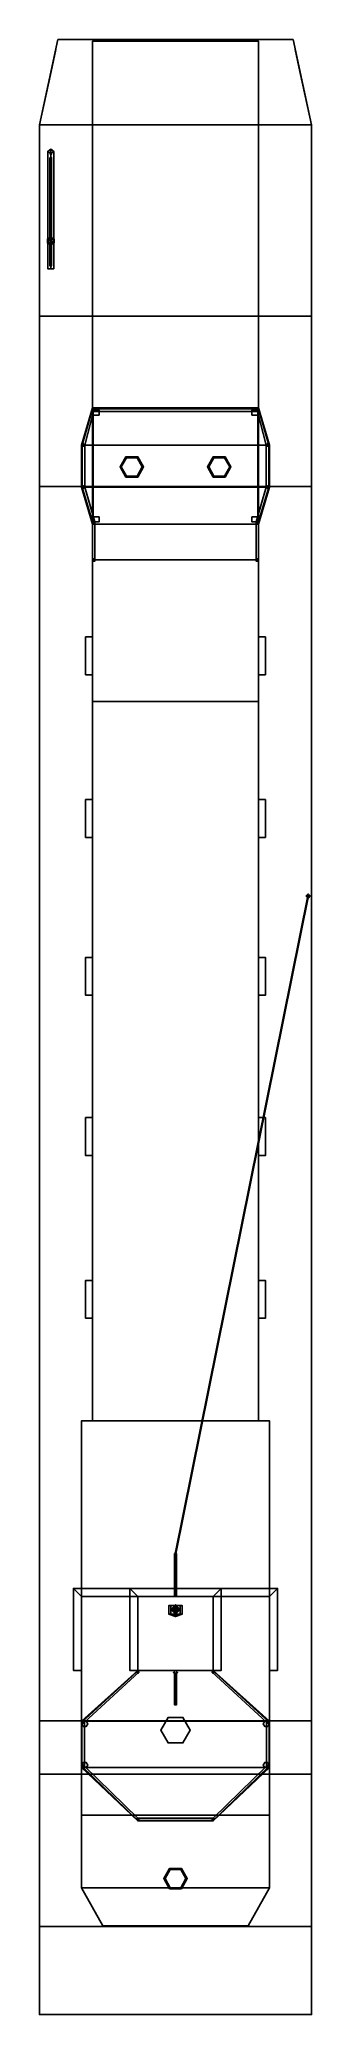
# Model space of a CAD drawing. Extents: x -3.2 to 3.2, y -23.5 to 23.5.
import ezdxf

# ---------------------------------------------------------------- set-up
doc = ezdxf.new("R2010")
doc.units = 0
doc.layers.get('0').update_dxf_attribs({"linetype": 'CONTINUOUS'})

msp = doc.modelspace()

# ---------------------------------------------------------------- linework, layer by layer
for points in [[(-3.24, 21.45, 1.46), (3.24, 21.45, 1.46), (2.8, 23.48, 1.46), (-2.8, 23.48, 1.46)], [(2.8, 23.48, 0.85), (3.24, 21.45, 0.2), (-3.24, 21.45, 0.2), (-2.8, 23.48, 0.85)], [(-2.8, 23.48, 0.85), (-3.24, 21.45, 0.2), (-3.24, 21.45, 1.46), (-2.8, 23.48, 1.46)], [(-2.8, 23.48, 1.46), (2.8, 23.48, 1.46), (2.8, 23.48, 0.85), (-2.8, 23.48, 0.85)], [(2.8, 23.48, 1.46), (3.24, 21.45, 1.46), (3.24, 21.45, 0.2), (2.8, 23.48, 0.85)], [(-2.85, 23.24, 1.46), (-3.24, 21.45, 1.46), (-3.24, 21.45, 2.38), (-2.96, 22.72, 2.38)], [(-1.98, 23.44, 1.46), (-1.98, 7.74, 1.46), (-1.98, 7.74, 2.94), (-1.98, 23.44, 1.52)], [(-1.98, 23.44, 1.52), (-1.98, 7.74, 2.94), (1.98, 7.74, 2.94), (1.98, 23.44, 1.52)], [(1.98, 23.44, 1.52), (1.98, 23.44, 1.46), (-1.98, 23.44, 1.46), (-1.98, 23.44, 1.52)], [(1.98, 7.74, 2.94), (1.98, 7.74, 1.46), (1.98, 23.44, 1.46), (1.98, 23.44, 1.52)], [(2.85, 23.24, 1.46), (3.24, 21.45, 1.46), (3.24, 21.45, 2.38), (2.96, 22.72, 2.38)], [(-3.24, 21.45, 0.2), (-3.24, 16.9, -0.99), (-3.24, 16.9, 1.46), (-3.24, 21.45, 1.46)], [(3.24, 21.45, 0.2), (3.24, 16.9, -0.99), (-3.24, 16.9, -0.99), (-3.24, 21.45, 0.2)], [(-3.24, -23.47, 1.46), (3.24, -23.47, 1.46), (3.24, 21.45, 1.46), (-3.24, 21.45, 1.46)], [(-3.24, 21.45, 1.46), (-3.24, -23.47, 1.46), (-3.24, -23.47, 2.38), (-3.24, 21.45, 2.38)], [(3.24, 21.45, 1.46), (3.24, 16.9, 1.46), (3.24, 16.9, -0.99), (3.24, 21.45, 0.2)], [(3.24, 21.45, 1.46), (3.24, -23.47, 1.46), (3.24, -23.47, 2.38), (3.24, 21.45, 2.38)], [(-2.97, 18.78, 1.781), (-3.04, 18.7, 1.8), (-3.04, 20.821, 3.921), (-2.97, 20.871, 3.872)], [(-3.04, 20.821, 3.921), (-2.97, 20.772, 3.971), (-2.9, 20.821, 3.921), (-2.97, 20.871, 3.872)], [(-3.04, 18.7, 1.8), (-2.97, 18.78, 1.979), (-2.97, 20.772, 3.971), (-3.04, 20.821, 3.921)], [(-2.97, 20.78, 2.64), (-2.99, 20.76, 2.64), (-2.99, 20.76, 3.81), (-2.97, 20.78, 3.81)], [(-2.97, 20.78, 2.64), (-2.95, 20.76, 2.64), (-2.97, 20.74, 2.64), (-2.99, 20.76, 2.64)], [(-2.99, 20.76, 2.64), (-2.97, 20.74, 2.64), (-2.97, 20.74, 3.81), (-2.99, 20.76, 3.81)], [(-2.97, 20.67, 3.84), (-2.99, 20.67, 3.82), (-2.99, 18.7, 3.25), (-2.97, 18.7, 3.27)], [(-2.99, 20.67, 3.82), (-2.97, 20.67, 3.8), (-2.97, 18.7, 3.23), (-2.99, 18.7, 3.25)], [(-2.9, 18.7, 1.8), (-2.97, 18.78, 1.781), (-2.97, 20.871, 3.872), (-2.9, 20.821, 3.921)], [(-2.97, 18.78, 1.979), (-2.9, 18.7, 1.8), (-2.9, 20.821, 3.921), (-2.97, 20.772, 3.971)], [(-2.95, 20.76, 2.64), (-2.97, 20.78, 2.64), (-2.97, 20.78, 3.81), (-2.95, 20.76, 3.81)], [(-2.97, 20.74, 2.64), (-2.95, 20.76, 2.64), (-2.95, 20.76, 3.81), (-2.97, 20.74, 3.81)], [(-2.95, 20.67, 3.82), (-2.97, 20.67, 3.84), (-2.97, 18.7, 3.27), (-2.95, 18.7, 3.25)], [(-2.97, 20.67, 3.8), (-2.95, 20.67, 3.82), (-2.95, 18.7, 3.25), (-2.97, 18.7, 3.23)], [(-2.97, 18.78, 1.46), (-3.048, 18.735, 1.46), (-3.048, 18.735, 3.27), (-2.97, 18.78, 3.27)], [(-3.048, 18.735, 3.27), (-2.892, 18.645, 3.27), (-2.892, 18.735, 3.27), (-2.97, 18.78, 3.27)], [(-2.892, 18.735, 1.46), (-2.97, 18.78, 1.46), (-2.97, 18.78, 3.27), (-2.892, 18.735, 3.27)], [(-3.048, 18.735, 1.46), (-3.048, 18.645, 1.46), (-3.048, 18.645, 3.27), (-3.048, 18.735, 3.27)], [(-3.048, 18.645, 3.27), (-2.97, 18.6, 3.27), (-2.892, 18.645, 3.27), (-3.048, 18.735, 3.27)], [(-3.048, 18.645, 1.46), (-2.97, 18.6, 1.46), (-2.97, 18.6, 3.27), (-3.048, 18.645, 3.27)], [(-3.04, 18.03, 1.8), (-2.97, 18.03, 1.87), (-2.97, 18.6, 1.87), (-3.04, 18.7, 1.8)], [(-2.97, 18.03, 1.73), (-3.04, 18.03, 1.8), (-3.04, 18.7, 1.8), (-2.97, 18.6, 1.73)], [(-2.97, 18.132, 1.87), (-2.99, 18.1, 1.84), (-2.99, 18.65, 3.18), (-2.97, 18.67, 3.18)], [(-2.99, 18.1, 1.84), (-2.97, 18.092, 1.87), (-2.97, 18.63, 3.18), (-2.99, 18.65, 3.18)], [(-2.97, 18.03, 1.87), (-2.9, 18.03, 1.8), (-2.9, 18.7, 1.8), (-2.97, 18.6, 1.87)], [(-2.9, 18.03, 1.8), (-2.97, 18.03, 1.73), (-2.97, 18.6, 1.73), (-2.9, 18.7, 1.8)], [(-2.95, 18.1, 1.84), (-2.97, 18.132, 1.87), (-2.97, 18.67, 3.18), (-2.95, 18.65, 3.18)], [(-2.97, 18.092, 1.87), (-2.95, 18.1, 1.84), (-2.95, 18.65, 3.18), (-2.97, 18.63, 3.18)], [(-2.97, 18.6, 1.46), (-2.892, 18.645, 1.46), (-2.892, 18.645, 3.27), (-2.97, 18.6, 3.27)], [(-2.892, 18.645, 1.46), (-2.892, 18.735, 1.46), (-2.892, 18.735, 3.27), (-2.892, 18.645, 3.27)], [(-2.97, 18.03, 1.73), (-2.9, 18.03, 1.8), (-2.97, 18.03, 1.87), (-3.04, 18.03, 1.8)], [(3.24, 16.9, -0.99), (3.24, 12.85, -1.31), (-3.24, 12.85, -1.31), (-3.24, 16.9, -0.99)], [(-3.24, 16.9, -0.99), (-3.24, 12.85, -1.31), (-3.24, 12.85, 1.46), (-3.24, 16.9, 1.46)], [(3.24, 16.9, 1.46), (3.24, 12.85, 1.46), (3.24, 12.85, -1.31), (3.24, 16.9, -0.99)], [(2.24, 13.84, 3.46), (1.98, 14.72, 3.46), (-1.98, 14.72, 3.46), (-2.24, 13.84, 3.46)], [(1.98, 14.72, 3.46), (2.24, 13.84, 3.46), (-2.24, 13.84, 3.46), (-1.98, 14.72, 3.46)], [(-2.16, 13.84, 4.46), (-1.95, 14.64, 4.46), (-1.98, 14.7, 4.46), (-2.22, 13.84, 4.46)], [(-1.95, 14.64, 4.46), (-2.16, 13.84, 4.46), (-2.22, 13.84, 4.46), (-1.98, 14.7, 4.46)], [(-1.95, 14.7, 3.46), (-1.98, 14.67, 3.46), (-1.98, 14.67, 4.46), (-1.95, 14.7, 4.46)], [(-1.95, 14.64, 4.46), (1.95, 14.64, 4.46), (1.98, 14.7, 4.46), (-1.98, 14.7, 4.46)], [(1.95, 14.64, 4.46), (-1.95, 14.64, 4.46), (-1.98, 14.7, 4.46), (1.98, 14.7, 4.46)], [(-1.98, 14.67, 3.46), (-1.95, 14.64, 3.46), (-1.95, 14.64, 4.46), (-1.98, 14.67, 4.46)], [(-1.96, 14.67, 2.31), (-1.96, 14.55, 2.32), (-1.96, 14.55, 3.46), (-1.96, 14.67, 3.46)], [(-1.82, 14.67, 3.46), (-1.82, 14.67, 2.31), (-1.96, 14.67, 2.31), (-1.96, 14.67, 3.46)], [(-1.92, 14.67, 3.46), (-1.95, 14.7, 3.46), (-1.95, 14.7, 4.46), (-1.92, 14.67, 4.46)], [(-1.95, 14.64, 3.46), (-1.92, 14.67, 3.46), (-1.92, 14.67, 4.46), (-1.95, 14.64, 4.46)], [(-1.82, 14.55, 3.46), (-1.82, 14.55, 2.32), (-1.82, 14.67, 2.31), (-1.82, 14.67, 3.46)], [(1.82, 14.67, 2.31), (1.82, 14.55, 2.32), (1.82, 14.55, 3.46), (1.82, 14.67, 3.46)], [(1.96, 14.67, 3.46), (1.96, 14.67, 2.31), (1.82, 14.67, 2.31), (1.82, 14.67, 3.46)], [(1.95, 14.7, 3.46), (1.92, 14.67, 3.46), (1.92, 14.67, 4.46), (1.95, 14.7, 4.46)], [(1.92, 14.67, 3.46), (1.95, 14.64, 3.46), (1.95, 14.64, 4.46), (1.92, 14.67, 4.46)], [(1.98, 14.67, 3.46), (1.95, 14.7, 3.46), (1.95, 14.7, 4.46), (1.98, 14.67, 4.46)], [(2.16, 13.84, 4.46), (1.95, 14.64, 4.46), (1.98, 14.7, 4.46), (2.22, 13.84, 4.46)], [(1.95, 14.64, 4.46), (2.16, 13.84, 4.46), (2.22, 13.84, 4.46), (1.98, 14.7, 4.46)], [(1.95, 14.64, 3.46), (1.98, 14.67, 3.46), (1.98, 14.67, 4.46), (1.95, 14.64, 4.46)], [(1.96, 14.55, 3.46), (1.96, 14.55, 2.32), (1.96, 14.67, 2.31), (1.96, 14.67, 3.46)], [(-1.96, 14.55, 3.46), (-1.96, 14.55, 2.32), (-1.82, 14.55, 2.32), (-1.82, 14.55, 3.46)], [(-1.96, 12.13, 2.6), (-1.96, 14.55, 3.46), (-1.96, 14.55, 3.4), (-1.96, 12.13, 2.54)], [(-1.96, 14.55, 3.46), (-1.96, 12.13, 2.6), (-1.96, 12.13, 2.54), (-1.96, 14.55, 3.4)], [(-1.96, 14.55, 2.38), (-1.96, 12.13, 3.46), (-1.96, 12.13, 3.4), (-1.96, 14.55, 2.32)], [(-1.96, 12.13, 3.46), (-1.96, 14.55, 2.38), (-1.96, 14.55, 2.32), (-1.96, 12.13, 3.4)], [(1.82, 14.55, 3.46), (1.82, 14.55, 2.32), (1.96, 14.55, 2.32), (1.96, 14.55, 3.46)], [(1.96, 14.55, 2.38), (1.96, 12.13, 3.46), (1.96, 12.13, 3.4), (1.96, 14.55, 2.32)], [(1.96, 12.13, 3.46), (1.96, 14.55, 2.38), (1.96, 14.55, 2.32), (1.96, 12.13, 3.4)], [(1.96, 14.55, 3.46), (1.96, 12.13, 2.6), (1.96, 12.13, 2.54), (1.96, 14.55, 3.4)], [(1.96, 12.13, 2.6), (1.96, 14.55, 3.46), (1.96, 14.55, 3.4), (1.96, 12.13, 2.54)], [(2.24, 13.84, 3.46), (2.24, 12.84, 3.46), (-2.24, 12.84, 3.46), (-2.24, 13.84, 3.46)], [(2.24, 12.84, 3.46), (2.24, 13.84, 3.46), (-2.24, 13.84, 3.46), (-2.24, 12.84, 3.46)], [(-2.19, 13.87, 3.46), (-2.22, 13.84, 3.46), (-2.22, 13.84, 4.46), (-2.19, 13.87, 4.46)], [(-2.22, 13.84, 3.46), (-2.19, 13.81, 3.46), (-2.19, 13.81, 4.46), (-2.22, 13.84, 4.46)], [(-2.16, 12.84, 4.46), (-2.16, 13.84, 4.46), (-2.22, 13.84, 4.46), (-2.22, 12.84, 4.46)], [(-2.16, 13.84, 4.46), (-2.16, 12.84, 4.46), (-2.22, 12.84, 4.46), (-2.22, 13.84, 4.46)], [(-2.16, 13.84, 3.46), (-2.19, 13.87, 3.46), (-2.19, 13.87, 4.46), (-2.16, 13.84, 4.46)], [(-2.19, 13.81, 3.46), (-2.16, 13.84, 3.46), (-2.16, 13.84, 4.46), (-2.19, 13.81, 4.46)], [(2.19, 13.87, 3.46), (2.16, 13.84, 3.46), (2.16, 13.84, 4.46), (2.19, 13.87, 4.46)], [(2.16, 13.84, 3.46), (2.19, 13.81, 3.46), (2.19, 13.81, 4.46), (2.16, 13.84, 4.46)], [(2.16, 12.84, 4.46), (2.16, 13.84, 4.46), (2.22, 13.84, 4.46), (2.22, 12.84, 4.46)], [(2.16, 13.84, 4.46), (2.16, 12.84, 4.46), (2.22, 12.84, 4.46), (2.22, 13.84, 4.46)], [(2.22, 13.84, 3.46), (2.19, 13.87, 3.46), (2.19, 13.87, 4.46), (2.22, 13.84, 4.46)], [(2.19, 13.81, 3.46), (2.22, 13.84, 3.46), (2.22, 13.84, 4.46), (2.19, 13.81, 4.46)], [(-1.18, 13.562, 3.46), (-1.32, 13.32, 3.46), (-1.32, 13.32, 3.51), (-1.18, 13.562, 3.51)], [(-1.29, 13.32, 3.54), (-1.165, 13.537, 3.54), (-1.18, 13.562, 3.51), (-1.32, 13.32, 3.51)], [(-1.32, 13.32, 3.46), (-1.18, 13.078, 3.46), (-1.18, 13.078, 3.51), (-1.32, 13.32, 3.51)], [(-1.165, 13.103, 3.54), (-1.29, 13.32, 3.54), (-1.32, 13.32, 3.51), (-1.18, 13.078, 3.51)], [(-1.165, 13.537, 3.54), (-1.29, 13.32, 3.54), (-1.29, 13.32, 4.15), (-1.165, 13.537, 4.15)], [(-1.29, 13.32, 3.54), (-1.165, 13.103, 3.54), (-1.165, 13.103, 4.15), (-1.29, 13.32, 4.15)], [(-0.9, 13.562, 3.46), (-1.18, 13.562, 3.46), (-1.18, 13.562, 3.51), (-0.9, 13.562, 3.51)], [(-1.165, 13.537, 3.54), (-0.915, 13.537, 3.54), (-0.9, 13.562, 3.51), (-1.18, 13.562, 3.51)], [(-0.915, 13.537, 3.54), (-1.165, 13.537, 3.54), (-1.165, 13.537, 4.15), (-0.915, 13.537, 4.15)], [(-0.915, 13.537, 3.54), (-0.79, 13.32, 3.54), (-0.76, 13.32, 3.51), (-0.9, 13.562, 3.51)], [(-0.79, 13.32, 3.54), (-0.915, 13.537, 3.54), (-0.915, 13.537, 4.15), (-0.79, 13.32, 4.15)], [(-0.915, 13.103, 3.54), (-0.79, 13.32, 3.54), (-0.79, 13.32, 4.15), (-0.915, 13.103, 4.15)], [(-0.79, 13.32, 3.54), (-0.915, 13.103, 3.54), (-0.9, 13.078, 3.51), (-0.76, 13.32, 3.51)], [(-0.76, 13.32, 3.46), (-0.9, 13.562, 3.46), (-0.9, 13.562, 3.51), (-0.76, 13.32, 3.51)], [(-0.9, 13.078, 3.46), (-0.76, 13.32, 3.46), (-0.76, 13.32, 3.51), (-0.9, 13.078, 3.51)], [(0.9, 13.562, 3.46), (0.76, 13.32, 3.46), (0.76, 13.32, 3.51), (0.9, 13.562, 3.51)], [(0.79, 13.32, 3.54), (0.915, 13.537, 3.54), (0.9, 13.562, 3.51), (0.76, 13.32, 3.51)], [(0.76, 13.32, 3.46), (0.9, 13.078, 3.46), (0.9, 13.078, 3.51), (0.76, 13.32, 3.51)], [(0.915, 13.103, 3.54), (0.79, 13.32, 3.54), (0.76, 13.32, 3.51), (0.9, 13.078, 3.51)], [(0.915, 13.537, 3.54), (0.79, 13.32, 3.54), (0.79, 13.32, 4.15), (0.915, 13.537, 4.15)], [(0.79, 13.32, 3.54), (0.915, 13.103, 3.54), (0.915, 13.103, 4.15), (0.79, 13.32, 4.15)], [(1.18, 13.562, 3.46), (0.9, 13.562, 3.46), (0.9, 13.562, 3.51), (1.18, 13.562, 3.51)], [(0.915, 13.537, 3.54), (1.165, 13.537, 3.54), (1.18, 13.562, 3.51), (0.9, 13.562, 3.51)], [(1.165, 13.537, 3.54), (0.915, 13.537, 3.54), (0.915, 13.537, 4.15), (1.165, 13.537, 4.15)], [(1.165, 13.537, 3.54), (1.29, 13.32, 3.54), (1.32, 13.32, 3.51), (1.18, 13.562, 3.51)], [(1.29, 13.32, 3.54), (1.165, 13.537, 3.54), (1.165, 13.537, 4.15), (1.29, 13.32, 4.15)], [(1.165, 13.103, 3.54), (1.29, 13.32, 3.54), (1.29, 13.32, 4.15), (1.165, 13.103, 4.15)], [(1.29, 13.32, 3.54), (1.165, 13.103, 3.54), (1.18, 13.078, 3.51), (1.32, 13.32, 3.51)], [(1.32, 13.32, 3.46), (1.18, 13.562, 3.46), (1.18, 13.562, 3.51), (1.32, 13.32, 3.51)], [(1.18, 13.078, 3.46), (1.32, 13.32, 3.46), (1.32, 13.32, 3.51), (1.18, 13.078, 3.51)], [(3.24, 12.85, -1.31), (3.24, -16.49, -1.31), (-3.24, -16.49, -1.31), (-3.24, 12.85, -1.31)], [(-3.24, 12.85, -1.31), (-3.24, -16.49, -1.31), (-3.24, -16.49, 1.46), (-3.24, 12.85, 1.46)], [(1.98, 11.96, 3.46), (2.24, 12.84, 3.46), (-2.24, 12.84, 3.46), (-1.98, 11.96, 3.46)], [(2.24, 12.84, 3.46), (1.98, 11.96, 3.46), (-1.98, 11.96, 3.46), (-2.24, 12.84, 3.46)], [(-2.19, 12.87, 3.46), (-2.22, 12.84, 3.46), (-2.22, 12.84, 4.46), (-2.19, 12.87, 4.46)], [(-2.22, 12.84, 3.46), (-2.19, 12.81, 3.46), (-2.19, 12.81, 4.46), (-2.22, 12.84, 4.46)], [(-2.16, 12.84, 4.46), (-1.92, 12.01, 4.46), (-1.98, 12.01, 4.46), (-2.22, 12.84, 4.46)], [(-1.92, 12.01, 4.46), (-2.16, 12.84, 4.46), (-2.22, 12.84, 4.46), (-1.98, 12.01, 4.46)], [(-2.16, 12.84, 3.46), (-2.19, 12.87, 3.46), (-2.19, 12.87, 4.46), (-2.16, 12.84, 4.46)], [(-2.19, 12.81, 3.46), (-2.16, 12.84, 3.46), (-2.16, 12.84, 4.46), (-2.19, 12.81, 4.46)], [(-0.915, 13.103, 3.54), (-1.165, 13.103, 3.54), (-1.18, 13.078, 3.51), (-0.9, 13.078, 3.51)], [(-1.18, 13.078, 3.46), (-0.9, 13.078, 3.46), (-0.9, 13.078, 3.51), (-1.18, 13.078, 3.51)], [(-1.165, 13.103, 3.54), (-0.915, 13.103, 3.54), (-0.915, 13.103, 4.15), (-1.165, 13.103, 4.15)], [(1.165, 13.103, 3.54), (0.915, 13.103, 3.54), (0.9, 13.078, 3.51), (1.18, 13.078, 3.51)], [(0.9, 13.078, 3.46), (1.18, 13.078, 3.46), (1.18, 13.078, 3.51), (0.9, 13.078, 3.51)], [(0.915, 13.103, 3.54), (1.165, 13.103, 3.54), (1.165, 13.103, 4.15), (0.915, 13.103, 4.15)], [(2.16, 12.84, 4.46), (1.92, 12.01, 4.46), (1.98, 12.01, 4.46), (2.22, 12.84, 4.46)], [(1.92, 12.01, 4.46), (2.16, 12.84, 4.46), (2.22, 12.84, 4.46), (1.98, 12.01, 4.46)], [(2.19, 12.87, 3.46), (2.16, 12.84, 3.46), (2.16, 12.84, 4.46), (2.19, 12.87, 4.46)], [(2.16, 12.84, 3.46), (2.19, 12.81, 3.46), (2.19, 12.81, 4.46), (2.16, 12.84, 4.46)], [(2.22, 12.84, 3.46), (2.19, 12.87, 3.46), (2.19, 12.87, 4.46), (2.22, 12.84, 4.46)], [(2.19, 12.81, 3.46), (2.22, 12.84, 3.46), (2.22, 12.84, 4.46), (2.19, 12.81, 4.46)], [(3.24, 12.85, 1.46), (3.24, -16.49, 1.46), (3.24, -16.49, -1.31), (3.24, 12.85, -1.31)], [(-1.95, 12.04, 3.46), (-1.98, 12.01, 3.46), (-1.98, 12.01, 4.46), (-1.95, 12.04, 4.46)], [(-1.98, 12.01, 3.46), (-1.95, 11.98, 3.46), (-1.95, 11.98, 4.46), (-1.98, 12.01, 4.46)], [(-1.92, 11.08, 3.63), (-1.92, 12.01, 4.46), (-1.98, 12.01, 4.46), (-1.98, 11.08, 3.63)], [(-1.92, 12.01, 4.46), (-1.92, 11.08, 3.63), (-1.98, 11.08, 3.63), (-1.98, 12.01, 4.46)], [(1.98, 11.96, 3.46), (1.98, 11.11, 2.63), (-1.98, 11.11, 2.63), (-1.98, 11.96, 3.46)], [(1.98, 11.11, 2.63), (1.98, 11.96, 3.46), (-1.98, 11.96, 3.46), (-1.98, 11.11, 2.63)], [(-1.82, 12.13, 3.46), (-1.82, 12.13, 2.54), (-1.96, 12.13, 2.54), (-1.96, 12.13, 3.46)], [(-1.96, 12.13, 2.54), (-1.96, 12.01, 2.55), (-1.96, 12.01, 3.46), (-1.96, 12.13, 3.46)], [(-1.96, 12.01, 3.46), (-1.96, 12.01, 2.55), (-1.82, 12.01, 2.55), (-1.82, 12.01, 3.46)], [(-1.92, 12.01, 3.46), (-1.95, 12.04, 3.46), (-1.95, 12.04, 4.46), (-1.92, 12.01, 4.46)], [(-1.95, 11.98, 3.46), (-1.92, 12.01, 3.46), (-1.92, 12.01, 4.46), (-1.95, 11.98, 4.46)], [(-1.82, 12.01, 3.46), (-1.82, 12.01, 2.55), (-1.82, 12.13, 2.54), (-1.82, 12.13, 3.46)], [(1.96, 12.13, 3.46), (1.96, 12.13, 2.54), (1.82, 12.13, 2.54), (1.82, 12.13, 3.46)], [(1.82, 12.13, 2.54), (1.82, 12.01, 2.55), (1.82, 12.01, 3.46), (1.82, 12.13, 3.46)], [(1.82, 12.01, 3.46), (1.82, 12.01, 2.55), (1.96, 12.01, 2.55), (1.96, 12.01, 3.46)], [(1.95, 12.04, 3.46), (1.92, 12.01, 3.46), (1.92, 12.01, 4.46), (1.95, 12.04, 4.46)], [(1.92, 12.01, 3.46), (1.95, 11.98, 3.46), (1.95, 11.98, 4.46), (1.92, 12.01, 4.46)], [(1.92, 12.01, 4.46), (1.92, 11.08, 3.63), (1.98, 11.08, 3.63), (1.98, 12.01, 4.46)], [(1.92, 11.08, 3.63), (1.92, 12.01, 4.46), (1.98, 12.01, 4.46), (1.98, 11.08, 3.63)], [(1.98, 12.01, 3.46), (1.95, 12.04, 3.46), (1.95, 12.04, 4.46), (1.98, 12.01, 4.46)], [(1.95, 11.98, 3.46), (1.98, 12.01, 3.46), (1.98, 12.01, 4.46), (1.95, 11.98, 4.46)], [(1.96, 12.01, 3.46), (1.96, 12.01, 2.55), (1.96, 12.13, 2.54), (1.96, 12.13, 3.46)], [(-1.95, 11.14, 2.63), (-1.98, 11.11, 2.63), (-1.98, 11.11, 3.63), (-1.95, 11.14, 3.63)], [(-1.98, 11.11, 2.63), (-1.95, 11.08, 2.63), (-1.95, 11.08, 3.63), (-1.98, 11.11, 3.63)], [(-1.92, 11.11, 2.63), (-1.95, 11.14, 2.63), (-1.95, 11.14, 3.63), (-1.92, 11.11, 3.63)], [(-1.95, 11.08, 2.63), (-1.92, 11.11, 2.63), (-1.92, 11.11, 3.63), (-1.95, 11.08, 3.63)], [(1.95, 11.14, 2.63), (1.92, 11.11, 2.63), (1.92, 11.11, 3.63), (1.95, 11.14, 3.63)], [(1.92, 11.11, 2.63), (1.95, 11.08, 2.63), (1.95, 11.08, 3.63), (1.92, 11.11, 3.63)], [(1.98, 11.11, 2.63), (1.95, 11.14, 2.63), (1.95, 11.14, 3.63), (1.98, 11.11, 3.63)], [(1.95, 11.08, 2.63), (1.98, 11.11, 2.63), (1.98, 11.11, 3.63), (1.95, 11.08, 3.63)], [(-1.98, 9.28, 2.56), (-1.98, 9.28, 1.46), (-2.14, 9.28, 1.46), (-2.14, 9.28, 2.56)], [(-2.14, 9.28, 2.56), (-2.14, 9.28, 1.46), (-2.14, 8.38, 1.46), (-2.14, 8.38, 2.56)], [(-1.98, 8.38, 2.56), (-1.98, 9.28, 2.56), (-2.14, 9.28, 2.56), (-2.14, 8.38, 2.56)], [(1.98, 9.28, 2.56), (1.98, 8.38, 2.56), (2.14, 8.38, 2.56), (2.14, 9.28, 2.56)], [(2.14, 9.28, 2.56), (2.14, 9.28, 1.46), (1.98, 9.28, 1.46), (1.98, 9.28, 2.56)], [(2.14, 8.38, 2.56), (2.14, 8.38, 1.46), (2.14, 9.28, 1.46), (2.14, 9.28, 2.56)], [(-2.14, 8.38, 2.56), (-2.14, 8.38, 1.46), (-1.98, 8.38, 1.46), (-1.98, 8.38, 2.56)], [(1.98, 8.38, 2.56), (1.98, 8.38, 1.46), (2.14, 8.38, 1.46), (2.14, 8.38, 2.56)], [(-1.98, 7.74, 1.46), (-1.98, -9.36, 1.46), (-1.98, -9.36, 2.94), (-1.98, 7.74, 2.94)], [(-1.98, 7.74, 2.94), (-1.98, -9.36, 2.94), (1.98, -9.36, 2.94), (1.98, 7.74, 2.94)], [(1.98, -9.36, 2.94), (1.98, -9.36, 1.46), (1.98, 7.74, 1.46), (1.98, 7.74, 2.94)], [(-1.98, 5.41, 2.56), (-1.98, 5.41, 1.46), (-2.14, 5.41, 1.46), (-2.14, 5.41, 2.56)], [(-2.14, 5.41, 2.56), (-2.14, 5.41, 1.46), (-2.14, 4.51, 1.46), (-2.14, 4.51, 2.56)], [(-1.98, 4.51, 2.56), (-1.98, 5.41, 2.56), (-2.14, 5.41, 2.56), (-2.14, 4.51, 2.56)], [(2.14, 5.41, 2.56), (2.14, 5.41, 1.46), (1.98, 5.41, 1.46), (1.98, 5.41, 2.56)], [(1.98, 5.41, 2.56), (1.98, 4.51, 2.56), (2.14, 4.51, 2.56), (2.14, 5.41, 2.56)], [(2.14, 4.51, 2.56), (2.14, 4.51, 1.46), (2.14, 5.41, 1.46), (2.14, 5.41, 2.56)], [(-2.14, 4.51, 2.56), (-2.14, 4.51, 1.46), (-1.98, 4.51, 1.46), (-1.98, 4.51, 2.56)], [(1.98, 4.51, 2.56), (1.98, 4.51, 1.46), (2.14, 4.51, 1.46), (2.14, 4.51, 2.56)], [(3.17, 3.12, 3.4), (3.15, 3.12, 3.41), (-0.005, -12.52, 5.829), (0.01, -12.52, 5.82)], [(3.15, 3.12, 3.41), (3.15, 3.12, 3.39), (-0.005, -12.52, 5.811), (-0.005, -12.52, 5.829)], [(3.15, 3.12, 3.39), (3.17, 3.12, 3.4), (0.01, -12.52, 5.82), (-0.005, -12.52, 5.811)], [(3.16, 3.17, 1.46), (3.11, 3.12, 1.46), (3.11, 3.12, 3.42), (3.16, 3.17, 3.42)], [(3.11, 3.12, 3.42), (3.16, 3.07, 3.42), (3.21, 3.12, 3.42), (3.16, 3.17, 3.42)], [(3.11, 3.12, 1.46), (3.16, 3.07, 1.46), (3.16, 3.07, 3.42), (3.11, 3.12, 3.42)], [(3.21, 3.12, 1.46), (3.16, 3.17, 1.46), (3.16, 3.17, 3.42), (3.21, 3.12, 3.42)], [(3.16, 3.07, 1.46), (3.21, 3.12, 1.46), (3.21, 3.12, 3.42), (3.16, 3.07, 3.42)], [(-1.98, 1.66, 2.56), (-1.98, 1.66, 1.46), (-2.14, 1.66, 1.46), (-2.14, 1.66, 2.56)], [(-2.14, 1.66, 2.56), (-2.14, 1.66, 1.46), (-2.14, 0.76, 1.46), (-2.14, 0.76, 2.56)], [(-1.98, 0.76, 2.56), (-1.98, 1.66, 2.56), (-2.14, 1.66, 2.56), (-2.14, 0.76, 2.56)], [(2.14, 1.66, 2.56), (2.14, 1.66, 1.46), (1.98, 1.66, 1.46), (1.98, 1.66, 2.56)], [(1.98, 1.66, 2.56), (1.98, 0.76, 2.56), (2.14, 0.76, 2.56), (2.14, 1.66, 2.56)], [(2.14, 0.76, 2.56), (2.14, 0.76, 1.46), (2.14, 1.66, 1.46), (2.14, 1.66, 2.56)], [(-2.14, 0.76, 2.56), (-2.14, 0.76, 1.46), (-1.98, 0.76, 1.46), (-1.98, 0.76, 2.56)], [(1.98, 0.76, 2.56), (1.98, 0.76, 1.46), (2.14, 0.76, 1.46), (2.14, 0.76, 2.56)], [(-1.98, -2.15, 2.56), (-1.98, -2.15, 1.46), (-2.14, -2.15, 1.46), (-2.14, -2.15, 2.56)], [(-2.14, -2.15, 2.56), (-2.14, -2.15, 1.46), (-2.14, -3.05, 1.46), (-2.14, -3.05, 2.56)], [(-1.98, -3.05, 2.56), (-1.98, -2.15, 2.56), (-2.14, -2.15, 2.56), (-2.14, -3.05, 2.56)], [(2.14, -2.15, 2.56), (2.14, -2.15, 1.46), (1.98, -2.15, 1.46), (1.98, -2.15, 2.56)], [(1.98, -2.15, 2.56), (1.98, -3.05, 2.56), (2.14, -3.05, 2.56), (2.14, -2.15, 2.56)], [(2.14, -3.05, 2.56), (2.14, -3.05, 1.46), (2.14, -2.15, 1.46), (2.14, -2.15, 2.56)], [(-2.14, -3.05, 2.56), (-2.14, -3.05, 1.46), (-1.98, -3.05, 1.46), (-1.98, -3.05, 2.56)], [(1.98, -3.05, 2.56), (1.98, -3.05, 1.46), (2.14, -3.05, 1.46), (2.14, -3.05, 2.56)], [(-1.98, -6.02, 2.56), (-1.98, -6.02, 1.46), (-2.14, -6.02, 1.46), (-2.14, -6.02, 2.56)], [(-2.14, -6.02, 2.56), (-2.14, -6.02, 1.46), (-2.14, -6.92, 1.46), (-2.14, -6.92, 2.56)], [(-1.98, -6.92, 2.56), (-1.98, -6.02, 2.56), (-2.14, -6.02, 2.56), (-2.14, -6.92, 2.56)], [(2.14, -6.02, 2.56), (2.14, -6.02, 1.46), (1.98, -6.02, 1.46), (1.98, -6.02, 2.56)], [(1.98, -6.02, 2.56), (1.98, -6.92, 2.56), (2.14, -6.92, 2.56), (2.14, -6.02, 2.56)], [(2.14, -6.92, 2.56), (2.14, -6.92, 1.46), (2.14, -6.02, 1.46), (2.14, -6.02, 2.56)], [(-2.14, -6.92, 2.56), (-2.14, -6.92, 1.46), (-1.98, -6.92, 1.46), (-1.98, -6.92, 2.56)], [(1.98, -6.92, 2.56), (1.98, -6.92, 1.46), (2.14, -6.92, 1.46), (2.14, -6.92, 2.56)], [(-2.24, -9.36, 2.56), (-2.24, -18.73, 2.56), (2.24, -18.73, 2.56), (2.24, -9.36, 2.56)], [(-2.24, -9.36, 1.46), (-2.24, -9.36, 2.56), (2.24, -9.36, 2.56), (2.24, -9.36, 1.46)], [(-2.24, -9.36, 1.46), (-2.24, -18.73, 1.46), (-2.24, -18.73, 2.56), (-2.24, -9.36, 2.56)], [(-1.98, -9.36, 2.94), (-1.98, -9.36, 2.56), (1.98, -9.36, 2.56), (1.98, -9.36, 2.94)], [(2.24, -9.36, 2.56), (2.24, -18.73, 2.56), (2.24, -18.73, 1.46), (2.24, -9.36, 1.46)], [(0, -13.53, 5.09), (-0.02, -13.53, 5.11), (-0.02, -12.514, 5.821), (0, -12.503, 5.805)], [(0, -12.503, 5.805), (-0.02, -12.514, 5.821), (0, -12.526, 5.838), (0.02, -12.514, 5.821)], [(-0.02, -13.53, 5.11), (0, -13.53, 5.13), (0, -12.526, 5.838), (-0.02, -12.514, 5.821)], [(0.02, -13.53, 5.11), (0, -13.53, 5.09), (0, -12.503, 5.805), (0.02, -12.514, 5.821)], [(0, -13.53, 5.13), (0.02, -13.53, 5.11), (0.02, -12.514, 5.821), (0, -12.526, 5.838)], [(-2.43, -15.29, 3.78), (-2.24, -15.29, 3.53), (-2.24, -13.53, 3.53), (-2.43, -13.34, 3.78)], [(-2.24, -15.29, 3.53), (-2.43, -15.29, 3.78), (-2.43, -13.34, 3.78), (-2.24, -13.53, 3.53)], [(-2.24, -13.53, 3.53), (-2.43, -13.34, 3.78), (2.43, -13.34, 3.78), (2.24, -13.53, 3.53)], [(-2.43, -13.34, 3.78), (-2.24, -13.53, 3.53), (2.24, -13.53, 3.53), (2.43, -13.34, 3.78)], [(-2.24, -13.53, 2.56), (-2.24, -13.53, 3.53), (-0.9, -13.53, 3.53), (-0.9, -13.53, 2.56)], [(-2.24, -13.53, 3.53), (-2.24, -13.53, 2.56), (-0.9, -13.53, 2.56), (-0.9, -13.53, 3.53)], [(-2.24, -13.53, 3.53), (-2.24, -13.53, 2.56), (-2.24, -15.29, 2.56), (-2.24, -15.29, 3.53)], [(-2.24, -13.53, 2.56), (-2.24, -13.53, 3.53), (-2.24, -15.29, 3.53), (-2.24, -15.29, 2.56)], [(-1.09, -13.34, 4.65), (-0.9, -13.53, 4.4), (0.9, -13.53, 4.4), (1.09, -13.34, 4.65)], [(-0.9, -13.53, 4.4), (-1.09, -13.34, 4.65), (1.09, -13.34, 4.65), (0.9, -13.53, 4.4)], [(-0.9, -15.29, 4.4), (-1.09, -15.29, 4.65), (-1.09, -13.34, 4.65), (-0.9, -13.53, 4.4)], [(-1.09, -15.29, 4.65), (-0.9, -15.29, 4.4), (-0.9, -13.53, 4.4), (-1.09, -13.34, 4.65)], [(0.9, -13.53, 4.62), (0.9, -13.53, 2.56), (-0.9, -13.53, 2.56), (-0.9, -13.53, 4.62)], [(-0.9, -13.53, 2.56), (-0.9, -15.29, 2.56), (-0.9, -15.29, 4.62), (-0.9, -13.53, 4.62)], [(-0.9, -13.53, 4.62), (-0.9, -15.29, 4.62), (0.9, -15.29, 4.62), (0.9, -13.53, 4.62)], [(-0.9, -15.29, 5.27), (-0.9, -15.29, 4.62), (-0.9, -13.53, 4.62), (-0.9, -13.53, 5.27)], [(-0.9, -15.29, 4.62), (-0.9, -15.29, 5.27), (-0.9, -13.53, 5.27), (-0.9, -13.53, 4.62)], [(0.9, -13.53, 5.27), (0.9, -13.53, 4.62), (-0.9, -13.53, 4.62), (-0.9, -13.53, 5.27)], [(0.9, -13.53, 4.62), (0.9, -13.53, 5.27), (-0.9, -13.53, 5.27), (-0.9, -13.53, 4.62)], [(0.9, -15.29, 4.4), (1.09, -15.29, 4.65), (1.09, -13.34, 4.65), (0.9, -13.53, 4.4)], [(1.09, -15.29, 4.65), (0.9, -15.29, 4.4), (0.9, -13.53, 4.4), (1.09, -13.34, 4.65)], [(0.9, -15.29, 4.62), (0.9, -15.29, 2.56), (0.9, -13.53, 2.56), (0.9, -13.53, 4.62)], [(0.9, -15.29, 5.27), (0.9, -15.29, 4.62), (0.9, -13.53, 4.62), (0.9, -13.53, 5.27)], [(0.9, -15.29, 4.62), (0.9, -15.29, 5.27), (0.9, -13.53, 5.27), (0.9, -13.53, 4.62)], [(0.9, -13.53, 3.53), (0.9, -13.53, 2.56), (2.24, -13.53, 2.56), (2.24, -13.53, 3.53)], [(0.9, -13.53, 2.56), (0.9, -13.53, 3.53), (2.24, -13.53, 3.53), (2.24, -13.53, 2.56)], [(2.43, -15.29, 3.78), (2.24, -15.29, 3.53), (2.24, -13.53, 3.53), (2.43, -13.34, 3.78)], [(2.24, -15.29, 3.53), (2.43, -15.29, 3.78), (2.43, -13.34, 3.78), (2.24, -13.53, 3.53)], [(2.24, -13.53, 2.56), (2.24, -13.53, 3.53), (2.24, -15.29, 3.53), (2.24, -15.29, 2.56)], [(2.24, -13.53, 3.53), (2.24, -13.53, 2.56), (2.24, -15.29, 2.56), (2.24, -15.29, 3.53)], [(-0.16, -13.75, 5.47), (0.113, -13.75, 5.357), (0, -13.75, 5.31), (-0.113, -13.75, 5.357)], [(-0.16, -13.95, 5.47), (-0.113, -13.95, 5.583), (-0.113, -13.75, 5.583), (-0.16, -13.75, 5.47)], [(-0.113, -13.95, 5.357), (-0.16, -13.95, 5.47), (-0.16, -13.75, 5.47), (-0.113, -13.75, 5.357)], [(-0.113, -13.75, 5.583), (0.16, -13.75, 5.47), (0.113, -13.75, 5.357), (-0.16, -13.75, 5.47)], [(-0.16, -13.95, 5.47), (-0.113, -13.95, 5.357), (0, -14.01, 5.47)], [(-0.113, -13.95, 5.583), (-0.16, -13.95, 5.47), (0, -14.01, 5.47)], [(0, -13.95, 5.31), (-0.113, -13.95, 5.357), (-0.113, -13.75, 5.357), (0, -13.75, 5.31)], [(-0.113, -13.95, 5.583), (0, -13.95, 5.63), (0, -13.75, 5.63), (-0.113, -13.75, 5.583)], [(0, -13.75, 5.63), (0.113, -13.75, 5.583), (0.16, -13.75, 5.47), (-0.113, -13.75, 5.583)], [(-0.113, -13.95, 5.357), (0, -13.95, 5.31), (0, -14.01, 5.47)], [(0, -13.95, 5.63), (-0.113, -13.95, 5.583), (0, -14.01, 5.47)], [(0, -13.73, 4.62), (-0.11, -13.84, 4.62), (-0.11, -13.84, 4.75), (0, -13.73, 4.75)], [(-0.07, -13.84, 4.96), (0, -13.77, 4.96), (0, -13.73, 4.75), (-0.11, -13.84, 4.75)], [(-0.11, -13.84, 4.62), (0, -13.95, 4.62), (0, -13.95, 4.75), (-0.11, -13.84, 4.75)], [(0, -13.91, 4.96), (-0.07, -13.84, 4.96), (-0.11, -13.84, 4.75), (0, -13.95, 4.75)], [(-0.07, -13.84, 4.96), (0, -13.91, 4.96), (0.07, -13.84, 4.96), (0, -13.77, 4.96)], [(0, -13.8, 4.96), (-0.04, -13.84, 4.96), (-0.04, -13.84, 5.33), (0, -13.8, 5.31)], [(-0.04, -13.84, 4.96), (0, -13.88, 4.96), (0, -13.88, 5.31), (-0.04, -13.84, 5.33)], [(0.11, -13.84, 4.62), (0, -13.73, 4.62), (0, -13.73, 4.75), (0.11, -13.84, 4.75)], [(0, -13.77, 4.96), (0.07, -13.84, 4.96), (0.11, -13.84, 4.75), (0, -13.73, 4.75)], [(0.113, -13.95, 5.357), (0, -13.95, 5.31), (0, -13.75, 5.31), (0.113, -13.75, 5.357)], [(0, -13.95, 5.63), (0.113, -13.95, 5.583), (0.113, -13.75, 5.583), (0, -13.75, 5.63)], [(0.04, -13.84, 4.96), (0, -13.8, 4.96), (0, -13.8, 5.31), (0.04, -13.84, 5.33)], [(0, -13.95, 4.62), (0.11, -13.84, 4.62), (0.11, -13.84, 4.75), (0, -13.95, 4.75)], [(0.07, -13.84, 4.96), (0, -13.91, 4.96), (0, -13.95, 4.75), (0.11, -13.84, 4.75)], [(0, -13.88, 4.96), (0.04, -13.84, 4.96), (0.04, -13.84, 5.33), (0, -13.88, 5.31)], [(0, -13.95, 5.31), (0.113, -13.95, 5.357), (0, -14.01, 5.47)], [(0.113, -13.95, 5.357), (0.16, -13.95, 5.47), (0, -14.01, 5.47)], [(0.16, -13.95, 5.47), (0.113, -13.95, 5.583), (0, -14.01, 5.47)], [(0.113, -13.95, 5.583), (0, -13.95, 5.63), (0, -14.01, 5.47)], [(0.113, -13.95, 5.583), (0.16, -13.95, 5.47), (0.16, -13.75, 5.47), (0.113, -13.75, 5.583)], [(0.16, -13.95, 5.47), (0.113, -13.95, 5.357), (0.113, -13.75, 5.357), (0.16, -13.75, 5.47)], [(0.9, -15.29, 4.21), (2.24, -16.5, 4.21), (-2.24, -16.5, 4.21), (-0.9, -15.29, 4.21)], [(2.24, -16.5, 4.21), (0.9, -15.29, 4.21), (-0.9, -15.29, 4.21), (-2.24, -16.5, 4.21)], [(-2.17, -16.52, 5.21), (-0.87, -15.33, 5.21), (-0.93, -15.33, 5.21), (-2.23, -16.52, 5.21)], [(-0.87, -15.33, 5.21), (-2.17, -16.52, 5.21), (-2.23, -16.52, 5.21), (-0.93, -15.33, 5.21)], [(-0.9, -15.3, 4.21), (-0.93, -15.33, 4.21), (-0.93, -15.33, 5.21), (-0.9, -15.3, 5.21)], [(-0.93, -15.33, 4.21), (-0.9, -15.36, 4.21), (-0.9, -15.36, 5.21), (-0.93, -15.33, 5.21)], [(-0.9, -15.29, 4.62), (-0.9, -15.29, 2.56), (0.9, -15.29, 2.56), (0.9, -15.29, 4.62)], [(-0.87, -15.33, 4.21), (-0.9, -15.3, 4.21), (-0.9, -15.3, 5.21), (-0.87, -15.33, 5.21)], [(-0.9, -15.36, 4.21), (-0.87, -15.33, 4.21), (-0.87, -15.33, 5.21), (-0.9, -15.36, 5.21)], [(0, -15.29, 2.56), (-0.05, -15.34, 2.56), (-0.05, -15.34, 8.71), (0, -15.29, 8.71)], [(0, -15.29, 8.71), (-0.05, -15.34, 8.71), (0, -15.39, 8.71), (0.05, -15.34, 8.71)], [(-0.05, -15.34, 2.56), (0, -15.39, 2.56), (0, -15.39, 8.71), (-0.05, -15.34, 8.71)], [(0, -15.39, 8.113), (-0.02, -15.34, 8.06), (-0.02, -16.11, 8.57), (0, -16.11, 8.59)], [(-0.02, -15.34, 8.06), (0, -15.39, 8.073), (0, -16.11, 8.55), (-0.02, -16.11, 8.57)], [(0.05, -15.34, 2.56), (0, -15.29, 2.56), (0, -15.29, 8.71), (0.05, -15.34, 8.71)], [(0, -15.39, 2.56), (0.05, -15.34, 2.56), (0.05, -15.34, 8.71), (0, -15.39, 8.71)], [(0.02, -15.34, 8.06), (0, -15.39, 8.113), (0, -16.11, 8.59), (0.02, -16.11, 8.57)], [(0, -15.39, 8.073), (0.02, -15.34, 8.06), (0.02, -16.11, 8.57), (0, -16.11, 8.55)], [(0.9, -15.3, 4.21), (0.87, -15.33, 4.21), (0.87, -15.33, 5.21), (0.9, -15.3, 5.21)], [(0.87, -15.33, 4.21), (0.9, -15.36, 4.21), (0.9, -15.36, 5.21), (0.87, -15.33, 5.21)], [(2.17, -16.52, 5.21), (0.87, -15.33, 5.21), (0.93, -15.33, 5.21), (2.23, -16.52, 5.21)], [(0.87, -15.33, 5.21), (2.17, -16.52, 5.21), (2.23, -16.52, 5.21), (0.93, -15.33, 5.21)], [(0.93, -15.33, 4.21), (0.9, -15.3, 4.21), (0.9, -15.3, 5.21), (0.93, -15.33, 5.21)], [(0.9, -15.36, 4.21), (0.93, -15.33, 4.21), (0.93, -15.33, 5.21), (0.9, -15.36, 5.21)], [(-0.175, -16.407, 2.56), (-0.35, -16.71, 2.56), (-0.35, -16.71, 4.21), (-0.175, -16.407, 4.21)], [(0.175, -16.407, 2.56), (-0.175, -16.407, 2.56), (-0.175, -16.407, 4.21), (0.175, -16.407, 4.21)], [(0, -16.11, 8.59), (-0.02, -16.11, 8.57), (0, -16.11, 8.55), (0.02, -16.11, 8.57)], [(0.35, -16.71, 2.56), (0.175, -16.407, 2.56), (0.175, -16.407, 4.21), (0.35, -16.71, 4.21)], [(3.24, -16.49, -1.31), (3.24, -17.76, -1.19), (-3.24, -17.76, -1.19), (-3.24, -16.49, -1.31)], [(-3.24, -16.49, -1.31), (-3.24, -17.76, -1.19), (-3.24, -17.76, 1.46), (-3.24, -16.49, 1.46)], [(2.24, -16.5, 4.21), (2.24, -17.6, 4.21), (-2.24, -17.6, 4.21), (-2.24, -16.5, 4.21)], [(2.24, -17.6, 4.21), (2.24, -16.5, 4.21), (-2.24, -16.5, 4.21), (-2.24, -17.6, 4.21)], [(-2.2, -16.49, 4.21), (-2.23, -16.52, 4.21), (-2.23, -16.52, 5.21), (-2.2, -16.49, 5.21)], [(-2.195, -16.499, 2.56), (-2.23, -16.56, 2.56), (-2.23, -16.56, 4.21), (-2.195, -16.499, 4.21)], [(-2.23, -16.52, 4.21), (-2.2, -16.55, 4.21), (-2.2, -16.55, 5.21), (-2.23, -16.52, 5.21)], [(-2.17, -17.57, 5.21), (-2.17, -16.52, 5.21), (-2.23, -16.52, 5.21), (-2.23, -17.57, 5.21)], [(-2.17, -16.52, 5.21), (-2.17, -17.57, 5.21), (-2.23, -17.57, 5.21), (-2.23, -16.52, 5.21)], [(-2.23, -16.56, 2.56), (-2.195, -16.621, 2.56), (-2.195, -16.621, 4.21), (-2.23, -16.56, 4.21)], [(-2.17, -16.52, 4.21), (-2.2, -16.49, 4.21), (-2.2, -16.49, 5.21), (-2.17, -16.52, 5.21)], [(-2.2, -16.55, 4.21), (-2.17, -16.52, 4.21), (-2.17, -16.52, 5.21), (-2.2, -16.55, 5.21)], [(-2.125, -16.499, 2.56), (-2.195, -16.499, 2.56), (-2.195, -16.499, 4.21), (-2.125, -16.499, 4.21)], [(-2.195, -16.621, 2.56), (-2.125, -16.621, 2.56), (-2.125, -16.621, 4.21), (-2.195, -16.621, 4.21)], [(-2.09, -16.56, 2.56), (-2.125, -16.499, 2.56), (-2.125, -16.499, 4.21), (-2.09, -16.56, 4.21)], [(-2.125, -16.621, 2.56), (-2.09, -16.56, 2.56), (-2.09, -16.56, 4.21), (-2.125, -16.621, 4.21)], [(-0.35, -16.71, 2.56), (-0.175, -17.013, 2.56), (-0.175, -17.013, 4.21), (-0.35, -16.71, 4.21)], [(0.175, -17.013, 2.56), (0.35, -16.71, 2.56), (0.35, -16.71, 4.21), (0.175, -17.013, 4.21)], [(2.125, -16.499, 2.56), (2.09, -16.56, 2.56), (2.09, -16.56, 4.21), (2.125, -16.499, 4.21)], [(2.09, -16.56, 2.56), (2.125, -16.621, 2.56), (2.125, -16.621, 4.21), (2.09, -16.56, 4.21)], [(2.195, -16.499, 2.56), (2.125, -16.499, 2.56), (2.125, -16.499, 4.21), (2.195, -16.499, 4.21)], [(2.125, -16.621, 2.56), (2.195, -16.621, 2.56), (2.195, -16.621, 4.21), (2.125, -16.621, 4.21)], [(2.2, -16.49, 4.21), (2.17, -16.52, 4.21), (2.17, -16.52, 5.21), (2.2, -16.49, 5.21)], [(2.17, -16.52, 4.21), (2.2, -16.55, 4.21), (2.2, -16.55, 5.21), (2.17, -16.52, 5.21)], [(2.17, -17.57, 5.21), (2.17, -16.52, 5.21), (2.23, -16.52, 5.21), (2.23, -17.57, 5.21)], [(2.17, -16.52, 5.21), (2.17, -17.57, 5.21), (2.23, -17.57, 5.21), (2.23, -16.52, 5.21)], [(2.23, -16.56, 2.56), (2.195, -16.499, 2.56), (2.195, -16.499, 4.21), (2.23, -16.56, 4.21)], [(2.195, -16.621, 2.56), (2.23, -16.56, 2.56), (2.23, -16.56, 4.21), (2.195, -16.621, 4.21)], [(2.23, -16.52, 4.21), (2.2, -16.49, 4.21), (2.2, -16.49, 5.21), (2.23, -16.52, 5.21)], [(2.2, -16.55, 4.21), (2.23, -16.52, 4.21), (2.23, -16.52, 5.21), (2.2, -16.55, 5.21)], [(3.24, -16.49, 1.46), (3.24, -17.76, 1.46), (3.24, -17.76, -1.19), (3.24, -16.49, -1.31)], [(-0.175, -17.013, 2.56), (0.175, -17.013, 2.56), (0.175, -17.013, 4.21), (-0.175, -17.013, 4.21)], [(3.24, -17.76, -1.19), (3.24, -21.38, -0.39), (-3.24, -21.38, -0.39), (-3.24, -17.76, -1.19)], [(-3.24, -17.76, -1.19), (-3.24, -21.38, -0.39), (-3.24, -21.38, 1.46), (-3.24, -17.76, 1.46)], [(0.9, -18.87, 4.21), (2.24, -17.6, 4.21), (-2.24, -17.6, 4.21), (-0.9, -18.87, 4.21)], [(2.24, -17.6, 4.21), (0.9, -18.87, 4.21), (-0.9, -18.87, 4.21), (-2.24, -17.6, 4.21)], [(-2.195, -17.479, 2.56), (-2.23, -17.54, 2.56), (-2.23, -17.54, 4.21), (-2.195, -17.479, 4.21)], [(-2.23, -17.54, 2.56), (-2.195, -17.601, 2.56), (-2.195, -17.601, 4.21), (-2.23, -17.54, 4.21)], [(-2.2, -17.54, 4.21), (-2.23, -17.57, 4.21), (-2.23, -17.57, 5.21), (-2.2, -17.54, 5.21)], [(-2.23, -17.57, 4.21), (-2.2, -17.6, 4.21), (-2.2, -17.6, 5.21), (-2.23, -17.57, 5.21)], [(-0.9, -18.8, 5.21), (-2.17, -17.57, 5.21), (-2.23, -17.57, 5.21), (-0.9, -18.86, 5.21)], [(-2.17, -17.57, 5.21), (-0.9, -18.8, 5.21), (-0.9, -18.86, 5.21), (-2.23, -17.57, 5.21)], [(-2.17, -17.57, 4.21), (-2.2, -17.54, 4.21), (-2.2, -17.54, 5.21), (-2.17, -17.57, 5.21)], [(-2.2, -17.6, 4.21), (-2.17, -17.57, 4.21), (-2.17, -17.57, 5.21), (-2.2, -17.6, 5.21)], [(-2.125, -17.479, 2.56), (-2.195, -17.479, 2.56), (-2.195, -17.479, 4.21), (-2.125, -17.479, 4.21)], [(-2.195, -17.601, 2.56), (-2.125, -17.601, 2.56), (-2.125, -17.601, 4.21), (-2.195, -17.601, 4.21)], [(-2.09, -17.54, 2.56), (-2.125, -17.479, 2.56), (-2.125, -17.479, 4.21), (-2.09, -17.54, 4.21)], [(-2.125, -17.601, 2.56), (-2.09, -17.54, 2.56), (-2.09, -17.54, 4.21), (-2.125, -17.601, 4.21)], [(0.9, -18.8, 5.21), (2.17, -17.57, 5.21), (2.23, -17.57, 5.21), (0.9, -18.86, 5.21)], [(2.17, -17.57, 5.21), (0.9, -18.8, 5.21), (0.9, -18.86, 5.21), (2.23, -17.57, 5.21)], [(2.125, -17.479, 2.56), (2.09, -17.54, 2.56), (2.09, -17.54, 4.21), (2.125, -17.479, 4.21)], [(2.09, -17.54, 2.56), (2.125, -17.601, 2.56), (2.125, -17.601, 4.21), (2.09, -17.54, 4.21)], [(2.195, -17.479, 2.56), (2.125, -17.479, 2.56), (2.125, -17.479, 4.21), (2.195, -17.479, 4.21)], [(2.125, -17.601, 2.56), (2.195, -17.601, 2.56), (2.195, -17.601, 4.21), (2.125, -17.601, 4.21)], [(2.2, -17.54, 4.21), (2.17, -17.57, 4.21), (2.17, -17.57, 5.21), (2.2, -17.54, 5.21)], [(2.17, -17.57, 4.21), (2.2, -17.6, 4.21), (2.2, -17.6, 5.21), (2.17, -17.57, 5.21)], [(2.23, -17.54, 2.56), (2.195, -17.479, 2.56), (2.195, -17.479, 4.21), (2.23, -17.54, 4.21)], [(2.195, -17.601, 2.56), (2.23, -17.54, 2.56), (2.23, -17.54, 4.21), (2.195, -17.601, 4.21)], [(2.23, -17.57, 4.21), (2.2, -17.54, 4.21), (2.2, -17.54, 5.21), (2.23, -17.57, 5.21)], [(2.2, -17.6, 4.21), (2.23, -17.57, 4.21), (2.23, -17.57, 5.21), (2.2, -17.6, 5.21)], [(3.24, -17.76, 1.46), (3.24, -21.38, 1.46), (3.24, -21.38, -0.39), (3.24, -17.76, -1.19)], [(-2.24, -18.73, 1.59), (-2.24, -20.46, 1.59), (2.24, -20.46, 1.59), (2.24, -18.73, 1.59)], [(-2.24, -18.73, 2.56), (-2.24, -18.73, 1.59), (2.24, -18.73, 1.59), (2.24, -18.73, 2.56)], [(-2.24, -18.73, 1.46), (-2.24, -20.46, 1.46), (-2.24, -20.46, 1.59), (-2.24, -18.73, 1.59)], [(2.24, -18.73, 1.59), (2.24, -20.46, 1.59), (2.24, -20.46, 1.46), (2.24, -18.73, 1.46)], [(-0.9, -18.8, 4.21), (-0.93, -18.83, 4.21), (-0.93, -18.83, 5.21), (-0.9, -18.8, 5.21)], [(-0.93, -18.83, 4.21), (-0.9, -18.86, 4.21), (-0.9, -18.86, 5.21), (-0.93, -18.83, 5.21)], [(-0.87, -18.83, 4.21), (-0.9, -18.8, 4.21), (-0.9, -18.8, 5.21), (-0.87, -18.83, 5.21)], [(0.9, -18.8, 5.21), (-0.9, -18.8, 5.21), (-0.9, -18.86, 5.21), (0.9, -18.86, 5.21)], [(-0.9, -18.8, 5.21), (0.9, -18.8, 5.21), (0.9, -18.86, 5.21), (-0.9, -18.86, 5.21)], [(-0.9, -18.86, 4.21), (-0.87, -18.83, 4.21), (-0.87, -18.83, 5.21), (-0.9, -18.86, 5.21)], [(0.9, -18.8, 4.21), (0.87, -18.83, 4.21), (0.87, -18.83, 5.21), (0.9, -18.8, 5.21)], [(0.87, -18.83, 4.21), (0.9, -18.86, 4.21), (0.9, -18.86, 5.21), (0.87, -18.83, 5.21)], [(0.93, -18.83, 4.21), (0.9, -18.8, 4.21), (0.9, -18.8, 5.21), (0.93, -18.83, 5.21)], [(0.9, -18.86, 4.21), (0.93, -18.83, 4.21), (0.93, -18.83, 5.21), (0.9, -18.86, 5.21)], [(-0.25, -20.24, 1.67), (-0.125, -20.023, 1.67), (-0.14, -19.998, 1.64), (-0.28, -20.24, 1.64)], [(-0.14, -19.998, 1.59), (-0.28, -20.24, 1.59), (-0.28, -20.24, 1.64), (-0.14, -19.998, 1.64)], [(-0.125, -20.023, 1.67), (-0.25, -20.24, 1.67), (-0.25, -20.24, 2.28), (-0.125, -20.023, 2.28)], [(-0.125, -20.023, 1.67), (0.125, -20.023, 1.67), (0.14, -19.998, 1.64), (-0.14, -19.998, 1.64)], [(0.14, -19.998, 1.59), (-0.14, -19.998, 1.59), (-0.14, -19.998, 1.64), (0.14, -19.998, 1.64)], [(0.125, -20.023, 1.67), (-0.125, -20.023, 1.67), (-0.125, -20.023, 2.28), (0.125, -20.023, 2.28)], [(0.125, -20.023, 1.67), (0.25, -20.24, 1.67), (0.28, -20.24, 1.64), (0.14, -19.998, 1.64)], [(0.25, -20.24, 1.67), (0.125, -20.023, 1.67), (0.125, -20.023, 2.28), (0.25, -20.24, 2.28)], [(0.28, -20.24, 1.59), (0.14, -19.998, 1.59), (0.14, -19.998, 1.64), (0.28, -20.24, 1.64)], [(-2.24, -20.46, 1.59), (-1.73, -21.36, 1.59), (1.73, -21.36, 1.59), (2.24, -20.46, 1.59)], [(-2.24, -20.46, 1.46), (-1.73, -21.36, 1.46), (-1.73, -21.36, 1.59), (-2.24, -20.46, 1.59)], [(-0.125, -20.457, 1.67), (-0.25, -20.24, 1.67), (-0.28, -20.24, 1.64), (-0.14, -20.482, 1.64)], [(-0.28, -20.24, 1.59), (-0.14, -20.482, 1.59), (-0.14, -20.482, 1.64), (-0.28, -20.24, 1.64)], [(-0.25, -20.24, 1.67), (-0.125, -20.457, 1.67), (-0.125, -20.457, 2.28), (-0.25, -20.24, 2.28)], [(0.125, -20.457, 1.67), (-0.125, -20.457, 1.67), (-0.14, -20.482, 1.64), (0.14, -20.482, 1.64)], [(-0.14, -20.482, 1.59), (0.14, -20.482, 1.59), (0.14, -20.482, 1.64), (-0.14, -20.482, 1.64)], [(-0.125, -20.457, 1.67), (0.125, -20.457, 1.67), (0.125, -20.457, 2.28), (-0.125, -20.457, 2.28)], [(0.125, -20.457, 1.67), (0.25, -20.24, 1.67), (0.25, -20.24, 2.28), (0.125, -20.457, 2.28)], [(0.25, -20.24, 1.67), (0.125, -20.457, 1.67), (0.14, -20.482, 1.64), (0.28, -20.24, 1.64)], [(0.14, -20.482, 1.59), (0.28, -20.24, 1.59), (0.28, -20.24, 1.64), (0.14, -20.482, 1.64)], [(2.24, -20.46, 1.59), (1.73, -21.36, 1.59), (1.73, -21.36, 1.46), (2.24, -20.46, 1.46)], [(3.24, -21.38, -0.39), (3.24, -23.47, -0.32), (-3.24, -23.47, -0.32), (-3.24, -21.38, -0.39)], [(-3.24, -21.38, -0.39), (-3.24, -23.47, -0.32), (-3.24, -23.47, 1.46), (-3.24, -21.38, 1.46)], [(-1.73, -21.36, 1.59), (-1.73, -21.36, 1.46), (1.73, -21.36, 1.46), (1.73, -21.36, 1.59)], [(3.24, -21.38, 1.46), (3.24, -23.47, 1.46), (3.24, -23.47, -0.32), (3.24, -21.38, -0.39)], [(-3.24, -23.47, -0.32), (3.24, -23.47, -0.32), (3.24, -23.47, 1.46), (-3.24, -23.47, 1.46)], [(-3.24, -23.47, 1.46), (3.24, -23.47, 1.46), (3.24, -23.47, 2.38), (-3.24, -23.47, 2.38)]]:
    msp.add_3dface(points)

doc.saveas('drawing.dxf')
